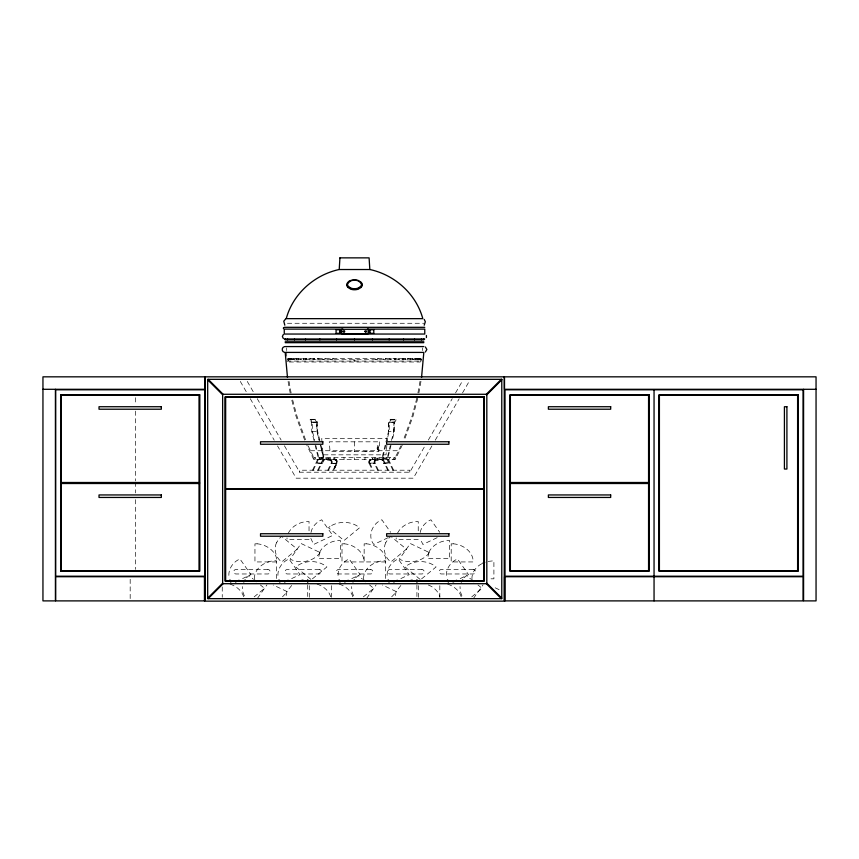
<?xml version="1.0" encoding="UTF-8"?>
<svg xmlns="http://www.w3.org/2000/svg" width="859" height="859" viewBox="0 0 859 859"><rect width="100%" height="100%" fill="white"/><g stroke="black" fill="none" stroke-linecap="round" stroke-linejoin="round"><path stroke-width="0.64" stroke-dasharray="4.29 3.22" d="M387.656 470.206L381.965 458.212L388.483 431.551L388.816 422.048L390.416 419.299L390.92 419.879L389.46 422.392L389.106 431.605L386.958 440.42M391.5 440.442L393.701 431.551L394.034 422.048L395.634 419.299L396.139 419.879L394.678 422.392L394.313 431.605L392.176 440.42M393.701 431.551L394.066 422.048L388.816 422.048L388.483 431.551L394.356 431.605M287.765 358.901L288.785 360.372L287.744 360.952M386.883 445.263L386.035 454.83L323.134 454.83L322.297 445.263M387.291 440.635L387.473 438.573L321.706 438.573L322.007 442.052M377.896 449.525L378.379 446.24L377.552 445.166L378.604 446.24L377.896 449.525L377.069 448.452L377.552 445.155L377.284 448.441L378.121 449.525M420.04 381.278L417.914 392.993M420.974 381.417L418.838 393.164M364.817 459.49L365.129 457.697M388.44 470.206L382.674 458.04L385.766 445.456M392.874 470.206L387.184 458.212L390.308 445.52M393.658 470.206L387.881 458.04L390.985 445.456M416.84 398.168L412.073 416.078L403.494 439.787M417.753 398.361L412.975 416.336L404.364 440.119M310.99 532.494C312.053 526.76 316.466 522.057 321.717 519.781L332.712 535.425L313.675 544.456L310.851 538.4M420.191 532.494C421.254 526.76 425.667 522.057 430.917 519.781L439.711 532.301M329.856 460.059L330.157 460.091A2.051 1.45 -90 0 1 331.295 462.733L327.794 470.206M336.213 463.484L333.045 470.206L336.513 462.733A2.051 1.45 -90 0 0 335.375 460.091L323.585 460.059L323.585 459.136M374.417 459.49L375.018 457.697M412.642 358.59L412.932 359.717L412.578 358.729M308.188 445.885L314.716 459.49L313.524 457.697L395.516 457.697L394.313 459.49L400.842 445.885M402.259 445.026L395.365 459.49L313.675 459.49L306.77 445.026M382.663 459.49L383.501 457.697M312.515 470.206L318.281 458.04L315.178 445.456M313.299 470.206L318.99 458.212L315.865 445.52M317.733 470.206L323.499 458.04L320.439 445.456L323.467 458.04L318.249 458.04M318.517 470.206L324.208 458.212L321.083 445.52M335.096 459.136A2.985 2.105 90 0 1 336.964 463.484L333.797 470.206L336.996 463.484A2.985 2.105 -90 0 0 335.128 459.136L319.301 459.136L317.336 463.291L322.597 463.291L324.552 459.136M328.578 470.206L331.789 463.484A2.985 2.105 -90 0 0 329.91 459.136A2.985 2.105 90 0 1 331.746 463.484M388.987 459.49L390.018 457.697M284.436 445.778L299.684 472.203L409.775 472.203L425.033 445.778M428.351 440.033L452.231 398.673M455.549 392.928L462.185 381.428M431.916 445.939L413.297 478.184L296.162 478.184L277.543 445.939M435.245 440.184L459.178 398.716M462.507 392.96L469.154 381.439M392.96 459.49L394.12 457.697M288.302 533.224C292.103 525.622 300.714 521.316 309.036 521.563L309.036 533.171M397.492 533.224C401.293 525.622 409.915 521.316 418.236 521.563L418.236 533.171M257.432 598.379L266.956 584.818M366.632 598.379L376.156 584.818M473.513 598.379L483.037 584.818M313.997 440.42L311.817 431.605L311.463 422.392L310.035 419.879L310.571 419.299L315.79 419.299L317.347 422.048L317.723 431.551L319.881 440.442M310.035 419.879L315.79 419.299M383.576 463.291L389.374 462.776L383.576 463.291L381.611 459.136M246.501 577.763L248.97 575.594L253.115 578.998M291.673 585.473L286.97 591.411L285.736 597.81M282.493 596.801L287.454 591.765L273.183 584.99M355.701 577.763L358.171 575.594L362.315 578.998M400.863 585.473L396.171 591.411L394.936 597.81M391.683 596.801L396.654 591.765L382.373 584.99M464.075 577.763L466.544 575.594L470.689 578.998M254.157 596.887L264.518 588.361L260.374 584.958M312.375 578.88L326.882 566.951C318.281 559.778 304.387 559.778 295.797 566.951L311.345 579.728M363.357 596.887L373.719 588.361L369.574 584.958M421.576 578.88L436.082 566.951C427.481 559.778 413.576 559.778 404.997 566.951L420.534 579.728M471.731 596.887L482.092 588.361L477.948 584.958M481.802 563.751C476.219 566.489 471.688 572.438 471.935 578.826M242.614 578.579L250.946 574.628L239.962 558.984C232.778 561.936 227.624 569.753 229.085 577.602M291.684 578.579L300.006 574.628L289.021 558.984C281.838 561.936 276.684 569.753 278.144 577.602M388.096 537.68L373.815 544.456C367.104 536.156 372.398 523.292 381.858 519.781L390.652 532.301M437.156 537.68L422.875 544.456L420.051 538.4M351.814 578.579L360.146 574.628L349.151 558.984C341.979 561.936 336.825 569.753 338.285 577.602M400.874 578.579L409.206 574.628L398.211 558.984C391.038 561.936 385.884 569.753 387.345 577.602M460.199 578.579L468.52 574.628L457.536 558.984C450.352 561.936 445.198 569.753 446.659 577.602M287.744 359.803L287.765 359.245M488.073 561.41L493.904 560.766L493.904 578.826L488.739 578.826M369.982 463.484L369.649 462.733A2.051 1.45 90 0 1 370.798 460.091L382.577 460.059L382.577 459.136L382.545 460.059M376.349 460.059L376.006 460.091A2.051 1.45 90 0 0 374.868 462.733L378.368 470.206M364.978 451.694L367.169 451.684M287.454 323.274L423.949 323.274M287.744 358.396L421.382 358.396L421.382 359.749L287.829 359.717M286.702 361.091L422.327 361.091M390.373 419.299L395.634 419.299M390.888 419.879L396.139 419.879L395.591 419.299M317.347 422.048L312.096 422.048L312.504 431.551L314.662 440.442M311.463 422.392L316.713 422.392L317.068 431.605L319.172 440.42L317.068 431.605L316.67 422.392M389.46 422.392L394.711 422.392M311.817 431.605L317.723 431.551M310.378 450.739L398.662 450.739M382.674 458.04L387.924 458.04M318.947 458.212L333.657 458.212L333.657 459.136M387.216 458.212L372.505 458.212L372.505 459.136M336.395 463.13L330.962 463.484L336.996 463.484M369.767 463.13L375.018 463.13M388.826 463.291L386.829 459.136L371.034 459.136A2.985 2.105 90 0 0 369.166 463.484L375.2 463.484M309.036 539.624L287.056 539.624L286.992 537.852M418.236 539.624L396.257 539.624L396.182 537.852M329.824 460.059L330.124 460.091A2.051 1.45 90 0 1 331.263 462.733M447.614 584.088C453.713 586.16 459.554 590.552 461.262 597.026M428.319 584.99C433.698 586.987 438.391 591.4 439.926 597.026M339.241 584.088C345.339 586.16 351.181 590.552 352.888 597.026M317.078 584.088C323.188 586.16 329.029 590.552 330.726 597.026M230.04 584.088C236.139 586.16 241.98 590.552 243.688 597.026M495.203 587.814L499.97 590.069M322.597 463.291L316.799 462.776L317.379 463.291M314.92 457.697L316.08 459.49M296.387 358.59L296.108 359.717L296.462 358.729M247.285 381.428L253.92 392.928M257.238 398.673L281.118 440.033M240.305 381.439L246.963 392.96M250.28 398.716L274.225 440.184M319.022 457.697L320.053 459.49M315.242 419.879L316.713 422.392M310.539 419.299L312.128 422.048M377.584 470.206L374.384 463.484A2.985 2.105 90 0 1 376.253 459.136M369.95 463.484L373.16 470.206M369.166 463.484L372.377 470.206M325.529 457.697L326.377 459.49M305.546 439.787L296.967 416.078L292.2 398.168M304.666 440.119L296.054 416.336L291.276 398.361M461.917 595.888L460.231 591.346L460.037 586.59M353.543 595.888L351.857 591.346L351.664 586.59M244.343 595.888L242.657 591.346L242.463 586.59M334.022 457.697L334.623 459.49M291.126 392.993L288.989 381.278M290.202 393.164L288.055 381.417M343.911 457.697L344.212 459.49M363.55 578.826C363.421 567.735 375.297 560.283 385.53 560.766L385.53 578.826M254.35 578.826C254.221 567.735 266.097 560.283 276.33 560.766L276.33 578.826M439.819 585.655L439.819 597.273M422.327 347.938L422.327 350.569M420.319 361.091L420.319 361.993L288.721 361.993L288.721 361.091M418.494 585.655L418.494 597.273M416.916 584.904L416.916 596.522M409.775 472.203L409.775 470.206L299.684 470.206L299.684 472.203M377.756 458.212L377.724 459.136M377.369 459.136L377.369 460.059M377.326 459.136L377.326 460.059M372.548 458.212L372.548 459.136M354.509 441.816L354.509 451.694M354.52 457.697L354.52 459.49M331.445 585.655L331.445 597.273M328.804 459.136L328.836 460.059M328.406 458.212L328.439 459.136M309.294 585.655L309.294 597.273M307.715 584.904L307.715 596.522M286.702 347.938L286.702 350.569M286.702 351.889L286.702 357.151M222.245 586.944L222.245 597.273M135.658 397.717L135.658 404.417M135.658 411.128L135.658 480.868M135.658 482.21L135.658 492.937M135.658 499.648L135.658 569.399M130.181 579.267L130.181 599.614M374.911 462.733A2.051 1.45 -90 0 1 376.049 460.091M374.417 463.484A2.985 2.105 -90 0 1 376.296 459.136M369.198 463.484A2.985 2.105 -90 0 1 371.077 459.136M369.692 462.733A2.051 1.45 -90 0 1 370.83 460.091M335.343 460.091A2.051 1.45 90 0 1 336.481 462.733M288.194 358.901L288.291 359.749L288.194 358.901M288.635 358.901L288.721 359.749L288.635 358.901M289.064 358.901L289.161 359.749L289.064 358.901M289.504 358.901L289.59 359.749L289.504 358.901M419.353 358.901L419.45 359.749L419.353 358.901M419.793 358.901L419.879 359.749L419.793 358.901M420.223 358.901L420.319 359.749L420.223 358.901M420.663 358.901C422.08 362.434 420.051 359.438 420.663 358.901M421.093 358.901L421.211 359.717L421.093 358.901M290.428 358.901C290.718 361.306 291.351 357.28 290.428 358.901M291.802 358.901C292.049 361.285 292.769 357.312 291.802 358.901M293.166 358.901C293.424 361.285 294.132 357.312 293.166 358.901M294.53 358.901C294.798 361.285 295.485 357.323 294.53 358.901M413.941 358.901C414.199 361.285 414.908 357.312 413.941 358.901M415.305 358.901C415.563 361.285 416.271 357.312 415.305 358.901M416.669 358.901C416.937 361.285 417.624 357.323 416.669 358.901M418.043 358.901C418.301 361.285 418.988 357.323 418.043 358.901M379.678 441.816L378.776 451.684L330.071 451.684L329.255 441.816L379.678 441.816M297.998 358.901C298.621 361.414 299.641 357.151 297.998 358.901M300.532 358.901C301.155 361.414 302.175 357.151 300.532 358.901M303.066 358.901C303.678 361.414 304.709 357.151 303.066 358.901M305.589 358.901C306.212 361.414 307.232 357.151 305.589 358.901M402.399 358.901C403.011 361.414 404.031 357.151 402.399 358.901M404.922 358.901C405.545 361.414 406.565 357.151 404.922 358.901M407.456 358.901C408.079 361.414 409.099 357.151 407.456 358.901M409.99 358.901C410.613 361.414 411.633 357.151 409.99 358.901M353.876 360.243C354.756 362.831 355.97 358.418 353.876 360.243M308.864 358.901C310.11 361.553 311.516 356.979 308.864 358.901M313.17 358.901C314.415 361.553 315.811 356.979 313.17 358.901M317.465 358.901C318.71 361.553 320.117 356.979 317.465 358.901M389.793 358.901C391.038 361.553 392.434 356.979 389.793 358.901M394.088 358.901C395.344 361.553 396.74 356.979 394.088 358.901M398.393 358.901C399.639 361.553 401.046 356.979 398.393 358.901M276.48 542.759C273.495 549.395 275.814 557.706 281.677 561.936L297.225 549.169L281.677 536.392L279.207 538.572L276.48 542.759M319.677 552.208L318.442 558.608L340.422 558.608L340.422 540.547C332.089 540.3 323.478 544.606 319.677 552.208M385.68 542.759C382.695 549.395 385.015 557.706 390.877 561.936L406.414 549.169L390.877 536.392L388.397 538.572L385.68 542.759M428.877 552.208L427.632 558.608L449.611 558.608L449.611 540.547C441.29 540.3 432.678 544.606 428.877 552.208M322.447 358.901C325.217 361.714 327 356.775 322.447 358.901M330.414 358.901C333.185 361.714 334.967 356.775 330.414 358.901M375.319 358.901C378.089 361.714 379.871 356.775 375.319 358.901M383.286 358.901C386.056 361.714 387.838 356.775 383.286 358.901M320.16 552.562C313.707 561.797 299.963 564.041 290.138 559.177L301.122 543.532L320.16 552.562M429.36 552.562C422.896 561.797 409.163 564.041 399.338 559.177L410.323 543.532L429.36 552.562M329.974 526.46L328.503 527.748L344.04 540.526L359.588 527.748C351.417 520.887 338.822 520.79 329.974 526.46M257.109 543.811L254.951 543.876L254.951 561.936L276.931 561.936C277.113 551.564 266.634 544.499 257.109 543.811M344.148 543.811L342 543.876L342 561.936L363.969 561.936C364.162 551.564 353.672 544.499 344.148 543.811M366.31 543.811L364.152 543.876L364.152 561.936L386.131 561.936C386.314 551.564 375.834 544.499 366.31 543.811M453.348 543.811L451.19 543.876L451.19 561.936L473.169 561.936C473.352 551.564 462.872 544.499 453.348 543.811M267.879 569.485L235.978 569.485A2.244 2.244 0 0 0 233.734 571.729A2.244 2.244 0 0 0 235.978 573.973L267.879 573.973A2.244 2.244 0 0 0 270.123 571.729A2.244 2.244 0 0 0 267.879 569.485M319.215 569.485L287.314 569.485A2.244 2.244 0 0 0 285.07 571.729A2.244 2.244 0 0 0 287.314 573.973L319.215 573.973A2.244 2.244 0 0 0 321.459 571.729A2.244 2.244 0 0 0 319.215 569.485M370.562 569.485L338.661 569.485A2.244 2.244 0 0 0 336.417 571.729A2.244 2.244 0 0 0 338.661 573.973L370.562 573.973A2.244 2.244 0 0 0 372.806 571.729A2.244 2.244 0 0 0 370.562 569.485M421.898 569.485L389.997 569.485A2.244 2.244 0 0 0 387.753 571.729A2.244 2.244 0 0 0 389.997 573.973L421.898 573.973A2.244 2.244 0 0 0 424.142 571.729A2.244 2.244 0 0 0 421.898 569.485M473.245 569.485L441.343 569.485A2.244 2.244 0 0 0 439.099 571.729A2.244 2.244 0 0 0 441.343 573.973L473.245 573.973A2.244 2.244 0 0 0 475.478 571.729A2.244 2.244 0 0 0 473.245 569.485"/><path stroke-width="1.29" d="M421.544 377.477L423.82 352.415L285.209 352.415L287.486 377.477M424.228 325.196L425.334 321.738L424.217 319.43M426.418 337.566L426.418 335.45M283.449 327.751L283.449 328.653M243.773 581.962L245.137 579.868M352.974 581.962L354.337 579.868M461.347 581.962L462.711 579.868M283.287 334.581L282.386 336.513L283.287 338.446M207.685 598.154L222.642 583.197M208.189 598.648L223.136 583.691M486.323 394.281L501.28 379.334M486.817 394.786L501.774 379.828M347.981 282.847L351.052 280.796A7.055 4.402 0 0 1 357.988 280.796L361.048 282.847A7.28 4.542 0 0 1 361.048 287.464L358.289 289.161A7.667 4.789 0 0 1 350.751 289.161L347.981 287.464A7.28 4.542 0 0 1 347.229 283.964M425.355 352.018L426.891 349.495L425.355 346.961M285.725 318.85L283.771 321.223L284.812 325.196M482.79 563.246L484.755 562.248M235.484 581.962L239.049 580.276M284.544 581.962L288.109 580.276M344.684 581.962L348.249 580.276M393.744 581.962L397.309 580.276M453.058 581.962L456.623 580.276M284.415 346.671C281.494 347.229 281.494 351.761 284.415 352.308M338.951 269.554C314.179 275.009 292.919 293.961 286.23 318.657L422.811 318.657C416.121 293.961 394.861 275.009 370.079 269.554M298.556 581.232L302.98 580.126M407.757 581.232L412.18 580.126M284.265 327.311L424.765 327.311M342.827 329.104L284.265 329.104L284.265 334.044L424.765 334.044L424.765 329.104L367.502 329.104M284.265 338.983L424.765 338.983M285.209 341.785L423.82 341.785M285.209 342.687L423.82 342.687M285.209 346.574L423.82 346.574M42.95 389.299L204.947 389.299L204.947 376.833L42.95 376.833L42.95 600.892L55.416 600.892L55.416 389.299M816.05 389.299L504.512 389.299L504.512 376.833L816.05 376.833L816.05 600.892L803.584 600.892L803.584 389.299M510.504 395.28L648.566 395.28L648.566 482.511L510.504 482.511M659.54 395.28L797.603 395.28L797.603 570.73L659.54 570.73M483.832 397.277L225.638 397.277L225.638 488.739L483.832 488.739M199.342 482.629L61.021 482.629L61.021 395.151M648.695 482.629L510.375 482.629L510.375 395.151M60.645 483.005L199.718 483.005M509.999 483.005L649.071 483.005M510.504 483.51L648.566 483.51L648.566 570.73L510.504 570.73M483.832 489.243L225.638 489.243L225.638 580.705M199.342 570.859L61.021 570.859L61.021 483.381M648.695 570.859L510.375 570.859L510.375 483.381M797.732 570.859L659.411 570.859L659.411 395.151M205.194 576.217L55.663 576.217L55.663 389.793L204.7 389.793L204.7 576.217M471.731 579.846L473.803 581.554M363.357 579.846L365.429 581.554M254.157 579.846L256.229 581.554M486.817 583.197L501.774 598.154M486.323 583.691L501.28 598.648M208.189 379.334L223.136 394.281M207.685 379.828L222.642 394.786M447.507 579.879L448.344 582.155M388.193 579.879L389.03 582.155M339.133 579.879L339.971 582.155M278.992 579.879L279.83 582.155M229.933 579.879L230.77 582.155M654.053 389.793L654.053 576.217M654.053 576.722L654.053 600.892M505.017 600.892L505.017 576.722L803.09 576.722L803.09 600.892L504.512 600.892L504.512 576.722M483.832 397.019L483.832 580.705L225.38 580.705L225.38 397.019M423.82 338.983L423.82 339.874L285.209 339.874L285.209 338.983M421.458 338.983L421.458 339.874M416.916 579.75L416.916 582.327M414.543 338.983L414.543 339.874M403.526 338.983L403.526 339.874M389.17 338.983L389.17 339.874M372.452 338.983L372.452 339.874M370.025 329.727L370.025 333.324M369.08 329.727L369.08 333.324M354.52 338.983L354.52 339.874M340.787 329.727L340.787 333.324M340.304 329.727L340.304 333.324M339.853 329.727L339.853 333.324M336.578 338.983L336.578 339.874M319.87 338.983L319.87 339.874M307.715 579.75L307.715 582.327M305.514 338.983L305.514 339.874M294.497 338.983L294.497 339.874M287.572 338.983L287.572 339.874M204.453 576.722L204.453 600.892M348.507 282.353A6.689 4.177 0 0 0 348.507 286.595L351.052 288.152A7.055 4.402 0 0 0 357.988 288.152L360.522 286.595A6.689 4.177 0 0 0 360.522 282.353M339.928 257.861L339.219 269.522L369.821 269.522L369.102 257.861L339.928 257.861M343.181 331.295C344.352 334.742 345.962 328.847 343.181 331.295M364.871 331.295C366.041 334.742 367.652 328.847 364.871 331.295M349.183 281.204L347.981 282.16A7.28 4.542 0 0 0 347.981 286.777L350.751 288.474A7.667 4.789 0 0 0 358.289 288.474L361.048 286.777A7.28 4.542 0 0 0 361.048 282.16L358.289 280.474A7.667 4.789 0 0 0 350.751 280.474L349.183 281.204M368.135 329.276L341.732 329.276L341.732 333.764L368.135 333.764L368.135 329.276M341.238 329.727L336.073 329.727L336.073 333.324L341.238 333.324L341.238 329.727M373.794 329.727L368.629 329.727L368.629 333.324L373.794 333.324L373.794 329.727M504.265 376.833L205.194 376.833L205.194 601.139L504.265 601.139L504.265 376.833M501.774 379.334L207.685 379.334L207.685 598.648L501.774 598.648L501.774 379.334M803.09 389.793L505.017 389.793L505.017 576.217L803.09 576.217L803.09 389.793M486.817 394.281L222.642 394.281L222.642 583.691L486.817 583.691L486.817 394.281M199.718 394.786L60.645 394.786L60.645 571.235L199.718 571.235L199.718 394.786M649.071 394.786L509.999 394.786L509.999 571.235L649.071 571.235L649.071 394.786M798.108 394.786L659.036 394.786L659.036 571.235L798.108 571.235L798.108 394.786M199.46 395.033L60.892 395.033L60.892 482.758L199.46 482.758L199.46 395.033M648.824 395.033L510.246 395.033L510.246 482.758L648.824 482.758L648.824 395.033M797.861 395.033L659.283 395.033L659.283 570.988L797.861 570.988L797.861 395.033M199.213 395.28L61.139 395.28L61.139 482.511L199.213 482.511L199.213 395.28M484.326 396.772L225.133 396.772L225.133 581.199L484.326 581.199L484.326 396.772M161.331 406.726L99.021 406.726L99.021 409.217L161.331 409.217L161.331 406.726M610.685 406.726L548.386 406.726L548.386 409.217L610.685 409.217L610.685 406.726M786.908 406.726L784.417 406.726L784.417 469.035L786.908 469.035L786.908 406.726M322.834 441.762L260.524 441.762L260.524 444.253L322.834 444.253L322.834 441.762M448.935 441.762L386.636 441.762L386.636 444.253L448.935 444.253L448.935 441.762M199.46 483.252L60.892 483.252L60.892 570.988L199.46 570.988L199.46 483.252M648.824 483.252L510.246 483.252L510.246 570.988L648.824 570.988L648.824 483.252M199.213 483.51L61.139 483.51L61.139 570.73L199.213 570.73L199.213 483.51M161.331 494.945L99.021 494.945L99.021 497.447L161.331 497.447L161.331 494.945M610.685 494.945L548.386 494.945L548.386 497.447L610.685 497.447L610.685 494.945M322.834 533.729L260.524 533.729L260.524 536.22L322.834 536.22L322.834 533.729M448.935 533.729L386.636 533.729L386.636 536.22L448.935 536.22L448.935 533.729M204.7 576.722L55.663 576.722L55.663 600.892L204.7 600.892L204.7 576.722"/></g></svg>
